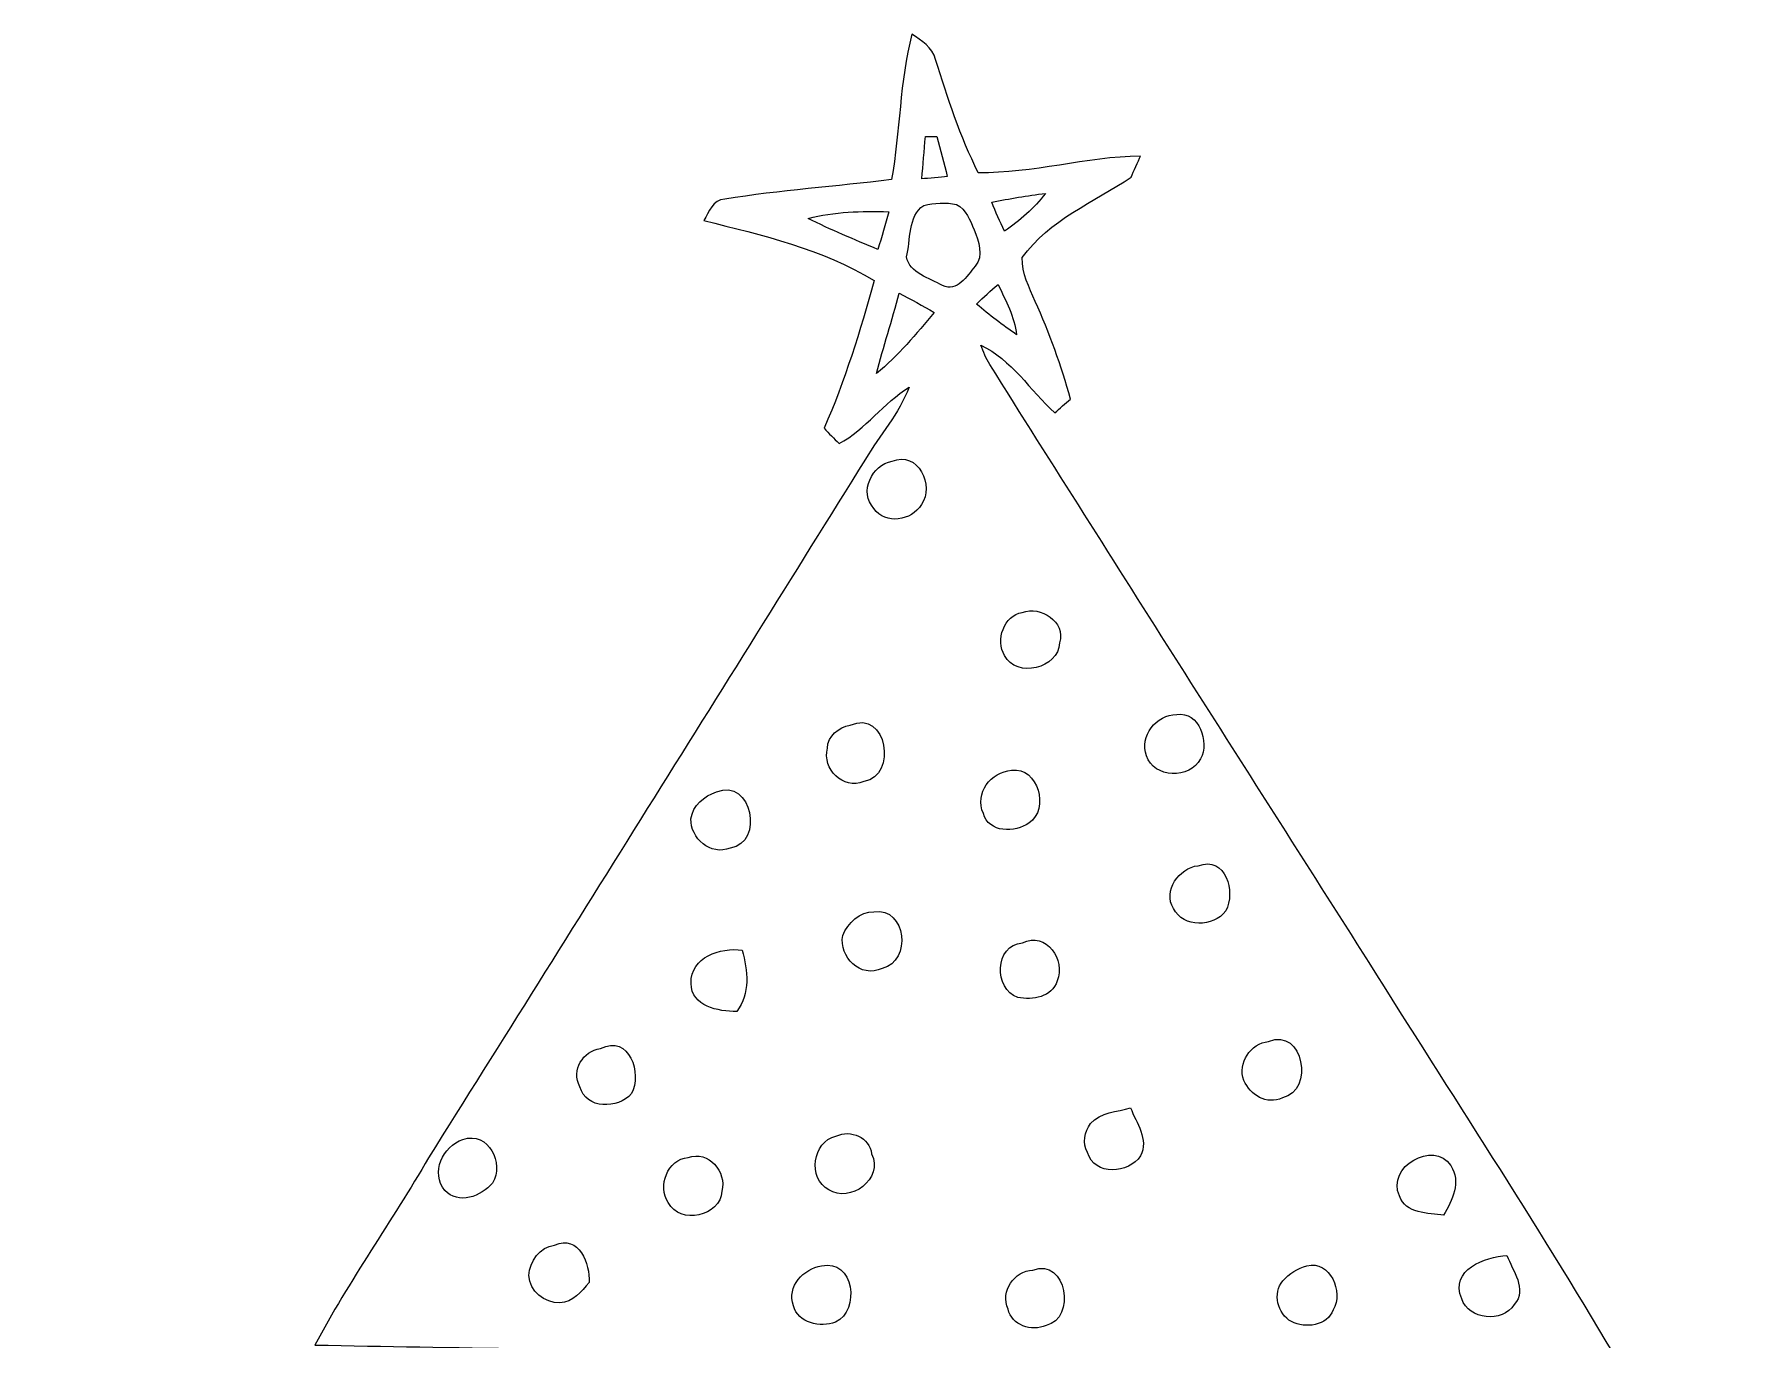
# Model space of a CAD drawing. Header units: centimetres. Extents: x -8.6 to 8.6, y -16.1 to 16.
# Drawn here: x -8.56 to 8.56, y 2.95 to 16.05 of the extents above; entities that cross this region are included whole.
import ezdxf

# ---------------------------------------------------------------- set-up
doc = ezdxf.new("R2010")
doc.units = ezdxf.units.CM
doc.header["$MEASUREMENT"] = 0
doc.layers.add('Layer 1', color=7, linetype='Continuous')

msp = doc.modelspace()

# ---------------------------------------------------------------- linework, layer by layer
at = {"layer": 'Layer 1', "color": 250, "lineweight": 9}
for points, knots in [([(0.24412, 16.04914), (0.34114, 15.98528), (0.45085, 15.91579), (0.48295, 15.79584), (0.48295, 15.79584), (0.59972, 15.40779), (0.73131, 15.02326), (0.90911, 14.65813), (0.90911, 14.65813), (1.45803, 14.64896), (1.99108, 14.81794), (2.53753, 14.825), (2.53753, 14.825), (2.5139, 14.77243), (2.46698, 14.66766), (2.44334, 14.61509), (2.44334, 14.61509), (2.06904, 14.36145), (1.62137, 14.18647), (1.35184, 13.80582), (1.35184, 13.80582), (1.34338, 13.64742), (1.42522, 13.50914), (1.48061, 13.36697), (1.48061, 13.36697), (1.62525, 13.05017), (1.74166, 12.72103), (1.83656, 12.38589), (1.83656, 12.38589), (1.78329, 12.34038), (1.73002, 12.29452), (1.67711, 12.24901), (1.67711, 12.24901), (1.42981, 12.47338), (1.24566, 12.78347), (0.93486, 12.92811), (0.93486, 12.92811), (0.96167, 12.86179), (0.98884, 12.79476), (1.02588, 12.73302), (1.02588, 12.73302), (2.28741, 10.72818), (3.56059, 8.73076), (4.83164, 6.73192), (4.83164, 6.73192), (5.65044, 5.42381), (6.49817, 4.13266), (7.28416, 2.80445), (7.28416, 2.80445), (6.34259, 2.8122), (5.40103, 2.82385), (4.45946, 2.8115), (4.45946, 2.8115), (4.86198, 1.45436), (5.33753, 0.1198), (5.76121, -1.23064), (5.76121, -1.23064), (6.22159, -2.57789), (6.64598, -3.93679), (7.10177, -5.28546), (7.10177, -5.28546), (7.20125, -5.63542), (7.33531, -5.97585), (7.42068, -6.33039), (7.42068, -6.33039), (6.49923, -6.16388), (5.61693, -5.83192), (4.70006, -5.64635), (4.70006, -5.64635), (4.79213, -5.8485), (4.93219, -6.02277), (5.04896, -6.21115), (5.04896, -6.21115), (6.08859, -7.78771), (7.17444, -9.33323), (8.21796, -10.90733), (8.21796, -10.90733), (8.35484, -11.10312), (8.46737, -11.31408), (8.5598, -11.53457), (8.5598, -11.53457), (7.23477, -11.5642), (5.90832, -11.51023), (4.58399, -11.5702), (4.58399, -11.5702), (3.72075, -11.58854), (2.85715, -11.57373), (1.99355, -11.5769), (1.99355, -11.5769), (1.78364, -13.02047), (1.64148, -14.47356), (1.43969, -15.91817), (1.43969, -15.91817), (0.92498, -15.98521), (0.40781, -16.06741), (-0.11289, -16.04554), (-0.11289, -16.04554), (-0.30198, -14.5674), (-0.50412, -13.09102), (-0.70802, -11.615), (-0.70802, -11.615), (-1.88419, -11.61359), (-3.06035, -11.59807), (-4.2358, -11.64605), (-4.2358, -11.64605), (-5.6769, -11.64993), (-7.1187, -11.64852), (-8.5598, -11.65204), (-8.5598, -11.65204), (-8.41304, -11.34442), (-8.21655, -11.06361), (-8.0391, -10.77363), (-8.0391, -10.77363), (-6.51827, -8.33839), (-4.98404, -5.91129), (-3.47909, -3.46619), (-3.47909, -3.46619), (-4.03578, -3.27639), (-4.61222, -3.15469), (-5.17701, -2.99311), (-5.17701, -2.99311), (-5.85435, -2.8079), (-6.53239, -2.62446), (-7.2136, -2.45442), (-7.2136, -2.45442), (-7.22136, -2.4329), (-7.23688, -2.38986), (-7.24464, -2.36834), (-7.24464, -2.36834), (-5.48393, -0.7625), (-3.71122, 0.82959), (-1.94592, 2.43015), (-1.94592, 2.43015), (-1.80022, 2.56138), (-1.66229, 2.70143), (-1.53564, 2.85101), (-1.53564, 2.85101), (-2.93864, 2.83761), (-4.34093, 2.86865), (-5.74357, 2.89264), (-5.74357, 2.89264), (-5.39926, 3.53964), (-4.97064, 4.13901), (-4.60269, 4.7733), (-4.60269, 4.7733), (-3.13972, 7.10834), (-1.67675, 9.44372), (-0.22119, 11.78335), (-0.22119, 11.78335), (-0.07655, 12.02465), (0.11606, 12.23984), (0.21696, 12.50548), (0.21696, 12.50548), (-0.04233, 12.3485), (-0.21449, 12.08321), (-0.48648, 11.94033), (-0.48648, 11.94033), (-0.53693, 11.99113), (-0.58667, 12.04193), (-0.63571, 12.09344), (-0.63571, 12.09344), (-0.42474, 12.57181), (-0.27517, 13.0731), (-0.1337, 13.57511), (-0.1337, 13.57511), (-0.65581, 13.89472), (-1.25483, 14.03125), (-1.84115, 14.17765), (-1.84115, 14.17765), (-1.79211, 14.26408), (-1.75084, 14.38649), (-1.63266, 14.39249), (-1.63266, 14.39249), (-1.07844, 14.4828), (-0.51682, 14.51843), (0.04022, 14.59005), (0.04022, 14.59005), (0.12771, 15.07335), (0.12136, 15.57289), (0.24412, 16.04914), (0.24412, 16.04914), (0.24412, 16.04914), (0.24412, 16.04914), (0.24412, 16.04914)], [0, 0, 0, 0, 0.0212766, 0.0212766, 0.0212766, 0.0212766, 0.04255319, 0.04255319, 0.04255319, 0.04255319, 0.06382979, 0.06382979, 0.06382979, 0.06382979, 0.08510638, 0.08510638, 0.08510638, 0.08510638, 0.10638298, 0.10638298, 0.10638298, 0.10638298, 0.12765957, 0.12765957, 0.12765957, 0.12765957, 0.14893617, 0.14893617, 0.14893617, 0.14893617, 0.17021277, 0.17021277, 0.17021277, 0.17021277, 0.19148936, 0.19148936, 0.19148936, 0.19148936, 0.21276596, 0.21276596, 0.21276596, 0.21276596, 0.23404255, 0.23404255, 0.23404255, 0.23404255, 0.25531915, 0.25531915, 0.25531915, 0.25531915, 0.27659574, 0.27659574, 0.27659574, 0.27659574, 0.29787234, 0.29787234, 0.29787234, 0.29787234, 0.31914894, 0.31914894, 0.31914894, 0.31914894, 0.34042553, 0.34042553, 0.34042553, 0.34042553, 0.36170213, 0.36170213, 0.36170213, 0.36170213, 0.38297872, 0.38297872, 0.38297872, 0.38297872, 0.40425532, 0.40425532, 0.40425532, 0.40425532, 0.42553191, 0.42553191, 0.42553191, 0.42553191, 0.44680851, 0.44680851, 0.44680851, 0.44680851, 0.46808511, 0.46808511, 0.46808511, 0.46808511, 0.4893617, 0.4893617, 0.4893617, 0.4893617, 0.5106383, 0.5106383, 0.5106383, 0.5106383, 0.53191489, 0.53191489, 0.53191489, 0.53191489, 0.55319149, 0.55319149, 0.55319149, 0.55319149, 0.57446809, 0.57446809, 0.57446809, 0.57446809, 0.59574468, 0.59574468, 0.59574468, 0.59574468, 0.61702128, 0.61702128, 0.61702128, 0.61702128, 0.63829787, 0.63829787, 0.63829787, 0.63829787, 0.65957447, 0.65957447, 0.65957447, 0.65957447, 0.68085106, 0.68085106, 0.68085106, 0.68085106, 0.70212766, 0.70212766, 0.70212766, 0.70212766, 0.72340426, 0.72340426, 0.72340426, 0.72340426, 0.74468085, 0.74468085, 0.74468085, 0.74468085, 0.76595745, 0.76595745, 0.76595745, 0.76595745, 0.78723404, 0.78723404, 0.78723404, 0.78723404, 0.80851064, 0.80851064, 0.80851064, 0.80851064, 0.82978723, 0.82978723, 0.82978723, 0.82978723, 0.85106383, 0.85106383, 0.85106383, 0.85106383, 0.87234043, 0.87234043, 0.87234043, 0.87234043, 0.89361702, 0.89361702, 0.89361702, 0.89361702, 0.91489362, 0.91489362, 0.91489362, 0.91489362, 0.93617021, 0.93617021, 0.93617021, 0.93617021, 0.95744681, 0.95744681, 0.95744681, 0.95744681, 1, 1, 1, 1]), ([(0.38065, 15.02008), (0.36795, 14.87897), (0.3556, 14.73751), (0.34502, 14.59604), (0.34502, 14.59604), (0.40852, 14.60204), (0.53552, 14.61333), (0.59902, 14.61933), (0.59902, 14.61933), (0.56868, 14.75479), (0.52987, 14.88814), (0.49565, 15.0222), (0.49565, 15.0222), (0.46673, 15.02185), (0.40922, 15.02079), (0.38065, 15.02008), (0.38065, 15.02008), (0.38065, 15.02008), (0.38065, 15.02008), (0.38065, 15.02008)], [0, 0, 0, 0, 0.16666667, 0.16666667, 0.16666667, 0.16666667, 0.33333333, 0.33333333, 0.33333333, 0.33333333, 0.5, 0.5, 0.5, 0.5, 0.66666667, 0.66666667, 0.66666667, 0.66666667, 1, 1, 1, 1]), ([(1.04669, 14.36427), (1.08338, 14.26443), (1.12783, 14.16777), (1.17369, 14.07182), (1.17369, 14.07182), (1.3268, 14.178), (1.47108, 14.30077), (1.58362, 14.44999), (1.58362, 14.44999), (1.40335, 14.42953), (1.22484, 14.39567), (1.04669, 14.36427), (1.04669, 14.36427), (1.04669, 14.36427), (1.04669, 14.36427), (1.04669, 14.36427)], [0, 0, 0, 0, 0.2, 0.2, 0.2, 0.2, 0.4, 0.4, 0.4, 0.4, 0.6, 0.6, 0.6, 0.6, 1, 1, 1, 1]), ([(-0.79692, 14.19987), (-0.56868, 14.08522), (-0.33267, 13.98715), (-0.09701, 13.88837), (-0.09701, 13.88837), (-0.05821, 14.01361), (-0.02187, 14.13955), (0.012, 14.26655), (0.012, 14.26655), (-0.25929, 14.27713), (-0.53269, 14.26479), (-0.79692, 14.19987), (-0.79692, 14.19987), (-0.79692, 14.19987), (-0.79692, 14.19987), (-0.79692, 14.19987)], [0, 0, 0, 0, 0.2, 0.2, 0.2, 0.2, 0.4, 0.4, 0.4, 0.4, 0.6, 0.6, 0.6, 0.6, 1, 1, 1, 1]), ([(0.36371, 14.3304), (0.20391, 14.2221), (0.23319, 13.98009), (0.19121, 13.81323), (0.19121, 13.81323), (0.21978, 13.64884), (0.42298, 13.60015), (0.55104, 13.52783), (0.55104, 13.52783), (0.69815, 13.45304), (0.7994, 13.62273), (0.87806, 13.72045), (0.87806, 13.72045), (0.96943, 13.82381), (0.91299, 13.97233), (0.86995, 14.08628), (0.86995, 14.08628), (0.82691, 14.17871), (0.79022, 14.2916), (0.6925, 14.33993), (0.6925, 14.33993), (0.58455, 14.36215), (0.4699, 14.35686), (0.36371, 14.3304), (0.36371, 14.3304), (0.36371, 14.3304), (0.36371, 14.3304), (0.36371, 14.3304)], [0, 0, 0, 0, 0.125, 0.125, 0.125, 0.125, 0.25, 0.25, 0.25, 0.25, 0.375, 0.375, 0.375, 0.375, 0.5, 0.5, 0.5, 0.5, 0.625, 0.625, 0.625, 0.625, 0.75, 0.75, 0.75, 0.75, 1, 1, 1, 1]), ([(0.89394, 13.34051), (1.02129, 13.22974), (1.1557, 13.12743), (1.2954, 13.03218), (1.2954, 13.03218), (1.27459, 13.21245), (1.18745, 13.37437), (1.10949, 13.53489), (1.10949, 13.53489), (1.03399, 13.47421), (0.96273, 13.40859), (0.89394, 13.34051), (0.89394, 13.34051), (0.89394, 13.34051), (0.89394, 13.34051), (0.89394, 13.34051)], [0, 0, 0, 0, 0.2, 0.2, 0.2, 0.2, 0.4, 0.4, 0.4, 0.4, 0.6, 0.6, 0.6, 0.6, 1, 1, 1, 1]), ([(0.11606, 13.44916), (0.04657, 13.17858), (-0.04057, 12.91259), (-0.11112, 12.64201), (-0.11112, 12.64201), (0.10513, 12.82369), (0.28998, 13.03782), (0.46884, 13.25549), (0.46884, 13.25549), (0.35313, 13.32393), (0.23495, 13.38778), (0.11606, 13.44916), (0.11606, 13.44916), (0.11606, 13.44916), (0.11606, 13.44916), (0.11606, 13.44916)], [0, 0, 0, 0, 0.2, 0.2, 0.2, 0.2, 0.4, 0.4, 0.4, 0.4, 0.6, 0.6, 0.6, 0.6, 1, 1, 1, 1]), ([(0.04692, 11.76183), (-0.15628, 11.73255), (-0.28928, 11.44856), (-0.13617, 11.28911), (-0.13617, 11.28911), (-0.01976, 11.12048), (0.24095, 11.16563), (0.33973, 11.32826), (0.33973, 11.32826), (0.47625, 11.51171), (0.30304, 11.87683), (0.04692, 11.76183), (0.04692, 11.76183), (0.04692, 11.76183), (0.04692, 11.76183), (0.04692, 11.76183)], [0, 0, 0, 0, 0.2, 0.2, 0.2, 0.2, 0.4, 0.4, 0.4, 0.4, 0.6, 0.6, 0.6, 0.6, 1, 1, 1, 1]), ([(1.3522, 10.24559), (1.16734, 10.21631), (1.07985, 9.96584), (1.1751, 9.81344), (1.1751, 9.81344), (1.29187, 9.58166), (1.71944, 9.68008), (1.72544, 9.94078), (1.72544, 9.94078), (1.79105, 10.15315), (1.53423, 10.31473), (1.3522, 10.24559), (1.3522, 10.24559), (1.3522, 10.24559), (1.3522, 10.24559), (1.3522, 10.24559)], [0, 0, 0, 0, 0.2, 0.2, 0.2, 0.2, 0.4, 0.4, 0.4, 0.4, 0.6, 0.6, 0.6, 0.6, 1, 1, 1, 1]), ([(-0.37536, 9.11388), (-0.48719, 9.09271), (-0.60219, 9.00699), (-0.60254, 8.88387), (-0.60254, 8.88387), (-0.65546, 8.67467), (-0.44803, 8.46053), (-0.23636, 8.55014), (-0.23636, 8.55014), (0.10266, 8.60235), (-0.00282, 9.27932), (-0.37536, 9.11388), (-0.37536, 9.11388), (-0.37536, 9.11388), (-0.37536, 9.11388), (-0.37536, 9.11388)], [0, 0, 0, 0, 0.2, 0.2, 0.2, 0.2, 0.4, 0.4, 0.4, 0.4, 0.6, 0.6, 0.6, 0.6, 1, 1, 1, 1]), ([(2.90124, 9.22147), (2.69628, 9.22147), (2.52377, 9.0038), (2.59821, 8.80696), (2.59821, 8.80696), (2.667, 8.57871), (3.03671, 8.57307), (3.14008, 8.77556), (3.14008, 8.77556), (3.23356, 8.94454), (3.12455, 9.25464), (2.90124, 9.22147), (2.90124, 9.22147), (2.90124, 9.22147), (2.90124, 9.22147), (2.90124, 9.22147)], [0, 0, 0, 0, 0.2, 0.2, 0.2, 0.2, 0.4, 0.4, 0.4, 0.4, 0.6, 0.6, 0.6, 0.6, 1, 1, 1, 1]), ([(-1.71591, 8.4436), (-1.83621, 8.40409), (-1.95439, 8.30672), (-1.97132, 8.17443), (-1.97132, 8.17443), (-1.97838, 7.9797), (-1.77377, 7.80154), (-1.57692, 7.87986), (-1.57692, 7.87986), (-1.23437, 7.93137), (-1.36066, 8.59106), (-1.71591, 8.4436), (-1.71591, 8.4436), (-1.71591, 8.4436), (-1.71591, 8.4436), (-1.71591, 8.4436)], [0, 0, 0, 0, 0.2, 0.2, 0.2, 0.2, 0.4, 0.4, 0.4, 0.4, 0.6, 0.6, 0.6, 0.6, 1, 1, 1, 1]), ([(1.24425, 8.66197), (1.03717, 8.64644), (0.87066, 8.43443), (0.96132, 8.22664), (0.96132, 8.22664), (1.01247, 8.03438), (1.28164, 8.02979), (1.41887, 8.1321), (1.41887, 8.1321), (1.62736, 8.27074), (1.51165, 8.69831), (1.24425, 8.66197), (1.24425, 8.66197), (1.24425, 8.66197), (1.24425, 8.66197), (1.24425, 8.66197)], [0, 0, 0, 0, 0.2, 0.2, 0.2, 0.2, 0.4, 0.4, 0.4, 0.4, 0.6, 0.6, 0.6, 0.6, 1, 1, 1, 1]), ([(3.11573, 7.70382), (2.92841, 7.68372), (2.75731, 7.44877), (2.86844, 7.27379), (2.86844, 7.27379), (2.9658, 7.07906), (3.27272, 7.08223), (3.39302, 7.25051), (3.39302, 7.25051), (3.49356, 7.44171), (3.39725, 7.80401), (3.11573, 7.70382), (3.11573, 7.70382), (3.11573, 7.70382), (3.11573, 7.70382), (3.11573, 7.70382)], [0, 0, 0, 0, 0.2, 0.2, 0.2, 0.2, 0.4, 0.4, 0.4, 0.4, 0.6, 0.6, 0.6, 0.6, 1, 1, 1, 1]), ([(-0.13617, 7.24204), (-0.28046, 7.24451), (-0.39617, 7.12774), (-0.44909, 7.00215), (-0.44909, 7.00215), (-0.48613, 6.79048), (-0.27517, 6.56823), (-0.05186, 6.67301), (-0.05186, 6.67301), (0.24448, 6.74356), (0.19156, 7.28719), (-0.13617, 7.24204), (-0.13617, 7.24204), (-0.13617, 7.24204), (-0.13617, 7.24204), (-0.13617, 7.24204)], [0, 0, 0, 0, 0.2, 0.2, 0.2, 0.2, 0.4, 0.4, 0.4, 0.4, 0.6, 0.6, 0.6, 0.6, 1, 1, 1, 1]), ([(1.35255, 6.92948), (1.07103, 6.90972), (1.06433, 6.46593), (1.30669, 6.38091), (1.30669, 6.38091), (1.45239, 6.35198), (1.65382, 6.38444), (1.70074, 6.54848), (1.70074, 6.54848), (1.79035, 6.75168), (1.59491, 7.05083), (1.35255, 6.92948), (1.35255, 6.92948), (1.35255, 6.92948), (1.35255, 6.92948), (1.35255, 6.92948)], [0, 0, 0, 0, 0.2, 0.2, 0.2, 0.2, 0.4, 0.4, 0.4, 0.4, 0.6, 0.6, 0.6, 0.6, 1, 1, 1, 1]), ([(-1.97097, 6.52308), (-1.9685, 6.28707), (-1.6951, 6.24121), (-1.51236, 6.24156), (-1.51236, 6.24156), (-1.37266, 6.42183), (-1.40441, 6.64972), (-1.45627, 6.85751), (-1.45627, 6.85751), (-1.67852, 6.88221), (-1.97273, 6.79084), (-1.97097, 6.52308), (-1.97097, 6.52308), (-1.97097, 6.52308), (-1.97097, 6.52308), (-1.97097, 6.52308)], [0, 0, 0, 0, 0.2, 0.2, 0.2, 0.2, 0.4, 0.4, 0.4, 0.4, 0.6, 0.6, 0.6, 0.6, 1, 1, 1, 1]), ([(-2.88008, 5.86797), (-3.05223, 5.84398), (-3.17606, 5.65419), (-3.08504, 5.4845), (-3.08504, 5.4845), (-3.02613, 5.25731), (-2.70122, 5.25977), (-2.56857, 5.41606), (-2.56857, 5.41606), (-2.46204, 5.61609), (-2.5848, 6.01614), (-2.88008, 5.86797), (-2.88008, 5.86797), (-2.88008, 5.86797), (-2.88008, 5.86797), (-2.88008, 5.86797)], [0, 0, 0, 0, 0.2, 0.2, 0.2, 0.2, 0.4, 0.4, 0.4, 0.4, 0.6, 0.6, 0.6, 0.6, 1, 1, 1, 1]), ([(3.82199, 5.93994), (3.64384, 5.92159), (3.50696, 5.72333), (3.57505, 5.54799), (3.57505, 5.54799), (3.63714, 5.40476), (3.80189, 5.29859), (3.96205, 5.37443), (3.96205, 5.37443), (4.28272, 5.4411), (4.17407, 6.08387), (3.82199, 5.93994), (3.82199, 5.93994), (3.82199, 5.93994), (3.82199, 5.93994), (3.82199, 5.93994)], [0, 0, 0, 0, 0.2, 0.2, 0.2, 0.2, 0.4, 0.4, 0.4, 0.4, 0.6, 0.6, 0.6, 0.6, 1, 1, 1, 1]), ([(2.03694, 5.11619), (1.97838, 5.03436), (1.9491, 4.91688), (2.00625, 4.82551), (2.00625, 4.82551), (2.07539, 4.58668), (2.42288, 4.61208), (2.53859, 4.79128), (2.53859, 4.79128), (2.62361, 4.95745), (2.4952, 5.12255), (2.43769, 5.27424), (2.43769, 5.27424), (2.30399, 5.23368), (2.13607, 5.22979), (2.03694, 5.11619), (2.03694, 5.11619), (2.03694, 5.11619), (2.03694, 5.11619), (2.03694, 5.11619)], [0, 0, 0, 0, 0.16666667, 0.16666667, 0.16666667, 0.16666667, 0.33333333, 0.33333333, 0.33333333, 0.33333333, 0.5, 0.5, 0.5, 0.5, 0.66666667, 0.66666667, 0.66666667, 0.66666667, 1, 1, 1, 1]), ([(-4.25838, 4.9571), (-4.46476, 4.88972), (-4.58576, 4.61949), (-4.43971, 4.44557), (-4.43971, 4.44557), (-4.30601, 4.29811), (-4.07211, 4.38419), (-3.96311, 4.51859), (-3.96311, 4.51859), (-3.83857, 4.71367), (-4.0005, 5.04247), (-4.25838, 4.9571), (-4.25838, 4.9571), (-4.25838, 4.9571), (-4.25838, 4.9571), (-4.25838, 4.9571)], [0, 0, 0, 0, 0.2, 0.2, 0.2, 0.2, 0.4, 0.4, 0.4, 0.4, 0.6, 0.6, 0.6, 0.6, 1, 1, 1, 1]), ([(-0.51717, 4.98955), (-0.75459, 4.93558), (-0.80116, 4.56587), (-0.58949, 4.45157), (-0.58949, 4.45157), (-0.37641, 4.31046), (-0.03492, 4.5634), (-0.1591, 4.81105), (-0.1591, 4.81105), (-0.17886, 4.97579), (-0.36724, 5.06011), (-0.51717, 4.98955), (-0.51717, 4.98955), (-0.51717, 4.98955), (-0.51717, 4.98955), (-0.51717, 4.98955)], [0, 0, 0, 0, 0.2, 0.2, 0.2, 0.2, 0.4, 0.4, 0.4, 0.4, 0.6, 0.6, 0.6, 0.6, 1, 1, 1, 1]), ([(-1.99954, 4.77542), (-2.20451, 4.76024), (-2.31069, 4.48543), (-2.19992, 4.32245), (-2.19992, 4.32245), (-2.08351, 4.09738), (-1.67358, 4.18275), (-1.66017, 4.43746), (-1.66017, 4.43746), (-1.61114, 4.63254), (-1.79423, 4.84915), (-1.99954, 4.77542), (-1.99954, 4.77542), (-1.99954, 4.77542), (-1.99954, 4.77542), (-1.99954, 4.77542)], [0, 0, 0, 0, 0.2, 0.2, 0.2, 0.2, 0.4, 0.4, 0.4, 0.4, 0.6, 0.6, 0.6, 0.6, 1, 1, 1, 1]), ([(5.13468, 4.39089), (5.19324, 4.20639), (5.42784, 4.22014), (5.57777, 4.19651), (5.57777, 4.19651), (5.66349, 4.34432), (5.75945, 4.53129), (5.64938, 4.69393), (5.64938, 4.69393), (5.48005, 4.95639), (5.00027, 4.68158), (5.13468, 4.39089), (5.13468, 4.39089), (5.13468, 4.39089), (5.13468, 4.39089), (5.13468, 4.39089)], [0, 0, 0, 0, 0.2, 0.2, 0.2, 0.2, 0.4, 0.4, 0.4, 0.4, 0.6, 0.6, 0.6, 0.6, 1, 1, 1, 1]), ([(-3.33939, 3.89453), (-3.49038, 3.88218), (-3.58493, 3.72978), (-3.59798, 3.59114), (-3.59798, 3.59114), (-3.59128, 3.43592), (-3.43782, 3.31315), (-3.28648, 3.31633), (-3.28648, 3.31633), (-3.15877, 3.32374), (-3.0667, 3.4271), (-2.99402, 3.52164), (-2.99402, 3.52164), (-2.98344, 3.70297), (-3.0928, 4.00813), (-3.33939, 3.89453), (-3.33939, 3.89453), (-3.33939, 3.89453), (-3.33939, 3.89453), (-3.33939, 3.89453)], [0, 0, 0, 0, 0.16666667, 0.16666667, 0.16666667, 0.16666667, 0.33333333, 0.33333333, 0.33333333, 0.33333333, 0.5, 0.5, 0.5, 0.5, 0.66666667, 0.66666667, 0.66666667, 0.66666667, 1, 1, 1, 1]), ([(1.45803, 3.64582), (1.27212, 3.63736), (1.12818, 3.43451), (1.20932, 3.25283), (1.20932, 3.25283), (1.24742, 3.08914), (1.44286, 3.0274), (1.59032, 3.08949), (1.59032, 3.08949), (1.89618, 3.15617), (1.79811, 3.77176), (1.45803, 3.64582), (1.45803, 3.64582), (1.45803, 3.64582), (1.45803, 3.64582), (1.45803, 3.64582)], [0, 0, 0, 0, 0.2, 0.2, 0.2, 0.2, 0.4, 0.4, 0.4, 0.4, 0.6, 0.6, 0.6, 0.6, 1, 1, 1, 1]), ([(5.75945, 3.35831), (5.82895, 3.14664), (6.16761, 3.11066), (6.28685, 3.29975), (6.28685, 3.29975), (6.42232, 3.4525), (6.26851, 3.64018), (6.21277, 3.79223), (6.21277, 3.79223), (5.99652, 3.77952), (5.63598, 3.64864), (5.75945, 3.35831), (5.75945, 3.35831), (5.75945, 3.35831), (5.75945, 3.35831), (5.75945, 3.35831)], [0, 0, 0, 0, 0.2, 0.2, 0.2, 0.2, 0.4, 0.4, 0.4, 0.4, 0.6, 0.6, 0.6, 0.6, 1, 1, 1, 1]), ([(-0.66075, 3.6871), (-0.84067, 3.65958), (-1.01353, 3.48284), (-0.94262, 3.28775), (-0.94262, 3.28775), (-0.90135, 3.11136), (-0.66851, 3.06691), (-0.52246, 3.12265), (-0.52246, 3.12265), (-0.26811, 3.23907), (-0.33937, 3.764), (-0.66075, 3.6871), (-0.66075, 3.6871), (-0.66075, 3.6871), (-0.66075, 3.6871), (-0.66075, 3.6871)], [0, 0, 0, 0, 0.2, 0.2, 0.2, 0.2, 0.4, 0.4, 0.4, 0.4, 0.6, 0.6, 0.6, 0.6, 1, 1, 1, 1]), ([(4.20723, 3.6871), (4.11374, 3.66452), (4.02661, 3.61266), (3.96699, 3.53681), (3.96699, 3.53681), (3.85763, 3.41758), (3.91372, 3.20132), (4.05201, 3.12936), (4.05201, 3.12936), (4.19241, 3.05527), (4.40937, 3.08526), (4.47181, 3.24683), (4.47181, 3.24683), (4.57447, 3.42287), (4.44112, 3.74954), (4.20723, 3.6871), (4.20723, 3.6871), (4.20723, 3.6871), (4.20723, 3.6871), (4.20723, 3.6871)], [0, 0, 0, 0, 0.16666667, 0.16666667, 0.16666667, 0.16666667, 0.33333333, 0.33333333, 0.33333333, 0.33333333, 0.5, 0.5, 0.5, 0.5, 0.66666667, 0.66666667, 0.66666667, 0.66666667, 1, 1, 1, 1])]:
    msp.add_open_spline(points, degree=3, knots=knots, dxfattribs=at)

doc.saveas('drawing.dxf')
